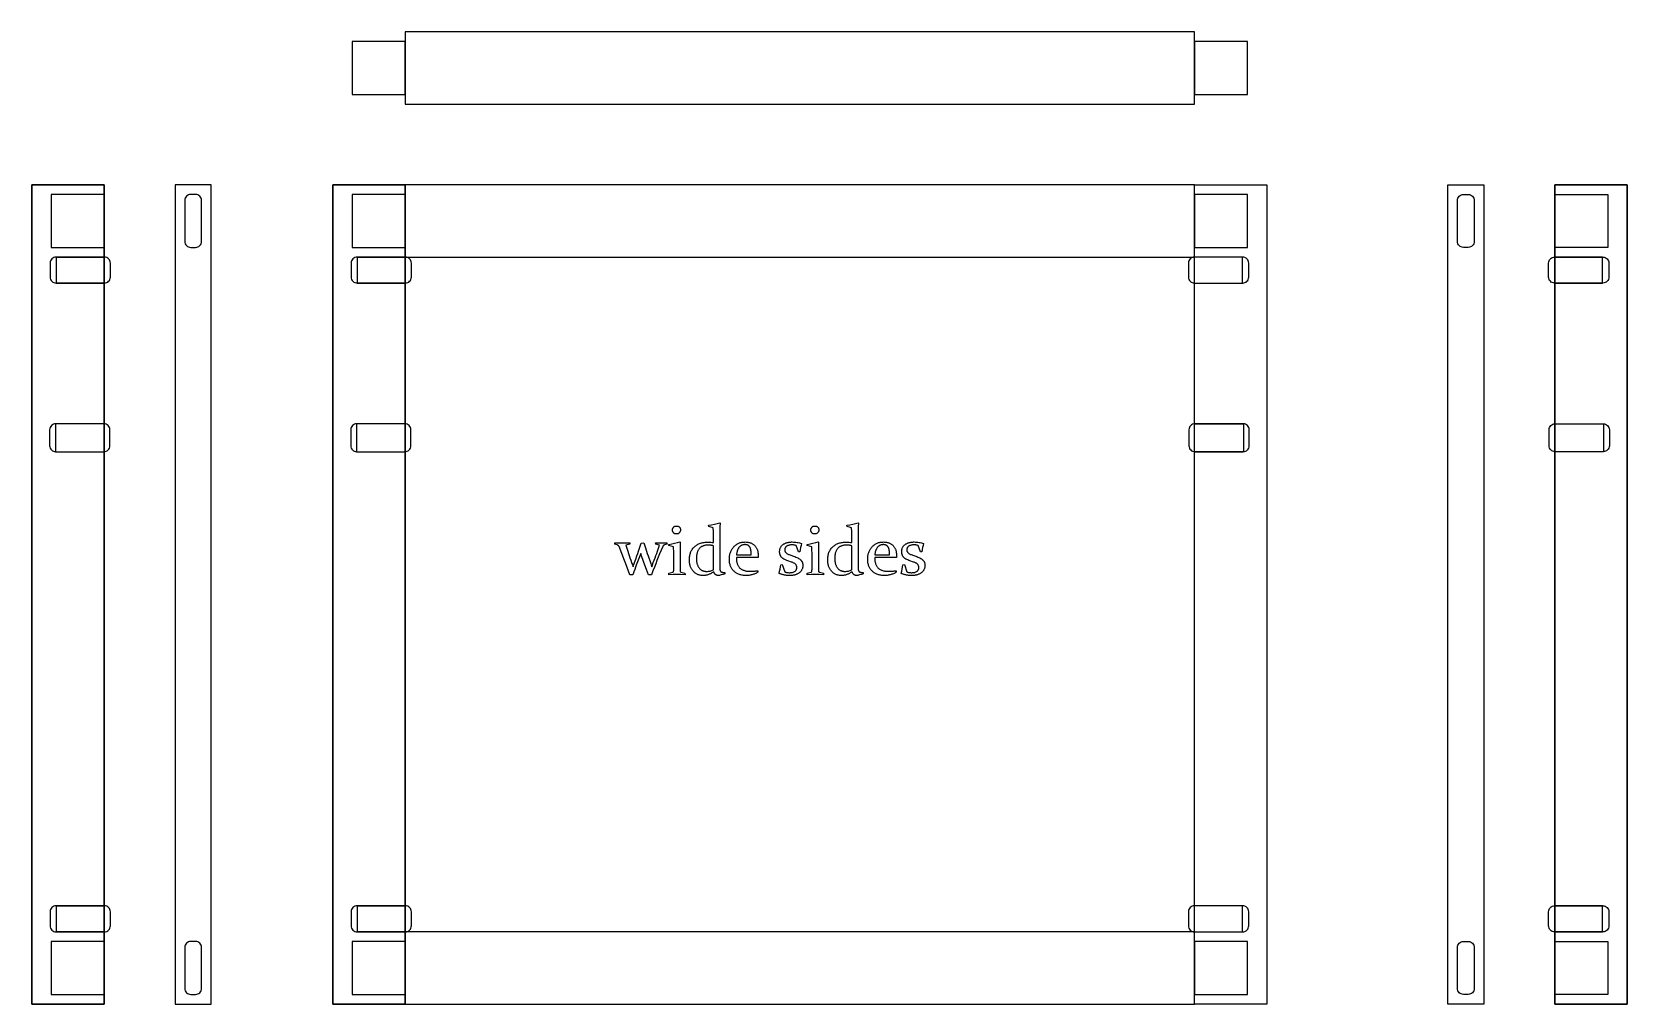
# Model space of a CAD drawing. Extents: x 8.3 to 88.7, y 3 to 45.1.
# Drawn here: x 55.57 to 88.66, y 24.94 to 45.11 of the extents above; entities that cross this region are included whole.
import ezdxf

# ---------------------------------------------------------------- set-up
doc = ezdxf.new("R2010")
doc.units = 0
for name, color, linetype in [('CUTS', 96, 'CONTINUOUS'), ('LAYER_1', 7, 'CONTINUOUS'), ('LAYER_2', 5, 'CONTINUOUS')]:
    doc.layers.add(name, color=color, linetype=linetype)

msp = doc.modelspace()

# ---------------------------------------------------------------- linework, layer by layer
at = {"layer": 'CUTS'}
for points in [[(58.965, 40.639, 0.414214), (59.09, 40.764), (59.09, 41.614, 0.414214), (58.965, 41.739), (58.865, 41.739, 0.414214), (58.74, 41.614), (58.74, 40.764, 0.414214), (58.865, 40.639)], [(85.264, 40.639, -0.414214), (85.139, 40.764), (85.139, 41.614, -0.414214), (85.264, 41.739), (85.364, 41.739, -0.414214), (85.489, 41.614), (85.489, 40.764, -0.414214), (85.364, 40.639)], [(58.965, 25.139, 0.414214), (59.09, 25.264), (59.09, 26.114, 0.414214), (58.965, 26.239), (58.865, 26.239, 0.414214), (58.74, 26.114), (58.74, 25.264, 0.414214), (58.865, 25.139)], [(85.264, 25.139, -0.414214), (85.139, 25.264), (85.139, 26.114, -0.414214), (85.264, 26.239), (85.364, 26.239, -0.414214), (85.489, 26.114), (85.489, 25.264, -0.414214), (85.364, 25.139)]]:
    msp.add_lwpolyline(points, format="xyb", close=True, dxfattribs=at)
for points in [[(69.022, 34.779), (69.022, 34.77), (69.021, 34.761), (69.019, 34.753), (69.016, 34.745), (69.013, 34.737), (69.009, 34.73), (69.004, 34.724), (68.999, 34.717), (68.993, 34.712), (68.986, 34.707), (68.979, 34.703), (68.972, 34.699), (68.964, 34.697), (68.956, 34.695), (68.947, 34.694), (68.938, 34.694), (68.929, 34.694), (68.921, 34.695), (68.913, 34.697), (68.906, 34.699), (68.899, 34.702), (68.892, 34.706), (68.886, 34.71), (68.88, 34.716), (68.875, 34.721), (68.87, 34.728), (68.866, 34.734), (68.863, 34.741), (68.861, 34.749), (68.859, 34.757), (68.858, 34.765), (68.858, 34.774), (68.858, 34.783), (68.859, 34.792), (68.861, 34.801), (68.863, 34.809), (68.867, 34.816), (68.871, 34.823), (68.876, 34.829), (68.881, 34.835), (68.887, 34.84), (68.894, 34.845), (68.901, 34.849), (68.908, 34.852), (68.916, 34.854), (68.925, 34.856), (68.934, 34.857), (68.943, 34.857), (68.952, 34.857), (68.96, 34.856), (68.967, 34.855), (68.975, 34.852), (68.982, 34.85), (68.988, 34.846), (68.994, 34.842), (69, 34.837), (69.005, 34.832), (69.01, 34.826), (69.014, 34.819), (69.017, 34.812), (69.019, 34.805), (69.021, 34.797), (69.022, 34.788)], [(69.605, 34.873), (69.667, 34.885), (69.726, 34.898), (69.783, 34.911), (69.838, 34.924), (69.844, 34.918), (69.842, 34.84), (69.841, 34.76), (69.84, 34.676), (69.84, 34.59), (69.84, 34.202), (69.84, 34.105), (69.84, 34.008), (69.841, 33.991), (69.841, 33.975), (69.842, 33.961), (69.843, 33.949), (69.845, 33.939), (69.846, 33.934), (69.847, 33.93), (69.849, 33.926), (69.851, 33.922), (69.853, 33.919), (69.855, 33.916), (69.858, 33.913), (69.861, 33.91), (69.864, 33.908), (69.868, 33.906), (69.872, 33.904), (69.876, 33.902), (69.88, 33.901), (69.885, 33.9), (69.896, 33.898), (69.909, 33.896), (69.923, 33.895), (69.94, 33.895), (69.944, 33.867), (69.927, 33.861), (69.909, 33.855), (69.89, 33.849), (69.869, 33.842), (69.848, 33.837), (69.832, 33.833), (69.819, 33.831), (69.813, 33.831), (69.809, 33.83), (69.8, 33.831), (69.792, 33.832), (69.784, 33.833), (69.776, 33.835), (69.769, 33.838), (69.762, 33.842), (69.755, 33.846), (69.749, 33.851), (69.743, 33.856), (69.737, 33.862), (69.732, 33.869), (69.727, 33.876), (69.723, 33.884), (69.719, 33.893), (69.715, 33.902), (69.712, 33.912), (69.698, 33.902), (69.684, 33.892), (69.671, 33.884), (69.657, 33.876), (69.643, 33.868), (69.63, 33.862), (69.616, 33.856), (69.603, 33.85), (69.59, 33.845), (69.576, 33.841), (69.563, 33.838), (69.55, 33.835), (69.537, 33.833), (69.523, 33.831), (69.51, 33.83), (69.497, 33.83), (69.481, 33.83), (69.465, 33.831), (69.45, 33.833), (69.435, 33.836), (69.42, 33.839), (69.406, 33.843), (69.392, 33.848), (69.378, 33.853), (69.366, 33.859), (69.353, 33.866), (69.341, 33.874), (69.329, 33.882), (69.318, 33.892), (69.307, 33.901), (69.296, 33.912), (69.286, 33.923), (69.277, 33.935), (69.268, 33.947), (69.26, 33.96), (69.252, 33.973), (69.245, 33.986), (69.238, 34), (69.232, 34.014), (69.227, 34.028), (69.223, 34.042), (69.219, 34.057), (69.215, 34.073), (69.212, 34.088), (69.21, 34.104), (69.209, 34.12), (69.208, 34.137), (69.208, 34.154), (69.208, 34.176), (69.209, 34.197), (69.211, 34.217), (69.214, 34.237), (69.218, 34.257), (69.222, 34.275), (69.228, 34.293), (69.234, 34.311), (69.241, 34.328), (69.248, 34.344), (69.257, 34.359), (69.266, 34.374), (69.277, 34.389), (69.288, 34.402), (69.3, 34.415), (69.312, 34.428), (69.326, 34.439), (69.34, 34.45), (69.355, 34.461), (69.37, 34.47), (69.386, 34.479), (69.403, 34.487), (69.42, 34.494), (69.438, 34.5), (69.457, 34.506), (69.476, 34.511), (69.496, 34.515), (69.516, 34.519), (69.538, 34.521), (69.559, 34.523), (69.582, 34.524), (69.605, 34.525), (69.617, 34.524), (69.629, 34.524), (69.654, 34.522), (69.68, 34.519), (69.707, 34.515), (69.707, 34.593), (69.706, 34.67), (69.706, 34.746), (69.704, 34.821), (69.608, 34.85)], [(71.892, 34.779), (71.891, 34.77), (71.89, 34.761), (71.888, 34.753), (71.886, 34.745), (71.883, 34.737), (71.879, 34.73), (71.874, 34.724), (71.868, 34.717), (71.862, 34.712), (71.856, 34.707), (71.849, 34.703), (71.841, 34.699), (71.834, 34.697), (71.825, 34.695), (71.817, 34.694), (71.808, 34.694), (71.799, 34.694), (71.791, 34.695), (71.783, 34.697), (71.775, 34.699), (71.768, 34.702), (71.762, 34.706), (71.755, 34.71), (71.75, 34.716), (71.744, 34.721), (71.74, 34.728), (71.736, 34.734), (71.733, 34.741), (71.73, 34.749), (71.729, 34.757), (71.727, 34.765), (71.727, 34.774), (71.727, 34.783), (71.729, 34.792), (71.73, 34.801), (71.733, 34.809), (71.736, 34.816), (71.74, 34.823), (71.745, 34.829), (71.751, 34.835), (71.757, 34.84), (71.763, 34.845), (71.77, 34.849), (71.778, 34.852), (71.786, 34.854), (71.794, 34.856), (71.803, 34.857), (71.813, 34.857), (71.821, 34.857), (71.829, 34.856), (71.837, 34.855), (71.844, 34.852), (71.851, 34.85), (71.858, 34.846), (71.864, 34.842), (71.87, 34.837), (71.875, 34.832), (71.879, 34.826), (71.883, 34.819), (71.886, 34.812), (71.889, 34.805), (71.89, 34.797), (71.891, 34.788)], [(72.474, 34.873), (72.536, 34.885), (72.596, 34.898), (72.653, 34.911), (72.707, 34.924), (72.714, 34.918), (72.712, 34.84), (72.71, 34.76), (72.71, 34.676), (72.709, 34.59), (72.709, 34.202), (72.709, 34.105), (72.71, 34.008), (72.71, 33.991), (72.711, 33.975), (72.711, 33.961), (72.712, 33.949), (72.714, 33.939), (72.715, 33.934), (72.717, 33.93), (72.719, 33.926), (72.72, 33.922), (72.723, 33.919), (72.725, 33.916), (72.728, 33.913), (72.731, 33.91), (72.734, 33.908), (72.737, 33.906), (72.741, 33.904), (72.745, 33.902), (72.75, 33.901), (72.755, 33.9), (72.765, 33.898), (72.778, 33.896), (72.793, 33.895), (72.81, 33.895), (72.813, 33.867), (72.797, 33.861), (72.779, 33.855), (72.759, 33.849), (72.738, 33.842), (72.718, 33.837), (72.701, 33.833), (72.688, 33.831), (72.683, 33.831), (72.679, 33.83), (72.67, 33.831), (72.661, 33.832), (72.653, 33.833), (72.646, 33.835), (72.638, 33.838), (72.631, 33.842), (72.625, 33.846), (72.618, 33.851), (72.612, 33.856), (72.607, 33.862), (72.602, 33.869), (72.597, 33.876), (72.593, 33.884), (72.589, 33.893), (72.585, 33.902), (72.582, 33.912), (72.568, 33.902), (72.554, 33.892), (72.54, 33.884), (72.527, 33.876), (72.513, 33.868), (72.5, 33.862), (72.486, 33.856), (72.473, 33.85), (72.459, 33.845), (72.446, 33.841), (72.433, 33.838), (72.419, 33.835), (72.406, 33.833), (72.393, 33.831), (72.38, 33.83), (72.367, 33.83), (72.35, 33.83), (72.335, 33.831), (72.319, 33.833), (72.304, 33.836), (72.289, 33.839), (72.275, 33.843), (72.261, 33.848), (72.248, 33.853), (72.235, 33.859), (72.223, 33.866), (72.21, 33.874), (72.199, 33.882), (72.187, 33.892), (72.176, 33.901), (72.166, 33.912), (72.156, 33.923), (72.146, 33.935), (72.137, 33.947), (72.129, 33.96), (72.121, 33.973), (72.114, 33.986), (72.108, 34), (72.102, 34.014), (72.097, 34.028), (72.092, 34.042), (72.088, 34.057), (72.085, 34.073), (72.082, 34.088), (72.08, 34.104), (72.078, 34.12), (72.077, 34.137), (72.077, 34.154), (72.077, 34.176), (72.079, 34.197), (72.081, 34.217), (72.084, 34.237), (72.087, 34.257), (72.092, 34.275), (72.097, 34.293), (72.103, 34.311), (72.11, 34.328), (72.118, 34.344), (72.127, 34.359), (72.136, 34.374), (72.146, 34.389), (72.157, 34.402), (72.169, 34.415), (72.182, 34.428), (72.195, 34.439), (72.209, 34.45), (72.224, 34.461), (72.239, 34.47), (72.255, 34.479), (72.272, 34.487), (72.289, 34.494), (72.307, 34.5), (72.326, 34.506), (72.345, 34.511), (72.365, 34.515), (72.386, 34.519), (72.407, 34.521), (72.429, 34.523), (72.452, 34.524), (72.475, 34.525), (72.486, 34.524), (72.498, 34.524), (72.523, 34.522), (72.549, 34.519), (72.577, 34.515), (72.577, 34.593), (72.576, 34.67), (72.575, 34.746), (72.574, 34.821), (72.478, 34.85)], [(67.659, 34.51), (67.748, 34.509), (67.81, 34.508), (67.886, 34.509), (67.97, 34.51), (67.973, 34.481), (67.889, 34.458), (67.901, 34.418), (67.914, 34.376), (67.928, 34.333), (67.943, 34.289), (67.958, 34.244), (67.975, 34.197), (67.992, 34.15), (68.009, 34.101), (68.017, 34.079), (68.025, 34.058), (68.032, 34.036), (68.039, 34.014), (68.045, 34.036), (68.053, 34.057), (68.06, 34.079), (68.068, 34.1), (68.095, 34.172), (68.118, 34.236), (68.138, 34.291), (68.154, 34.338), (68.183, 34.422), (68.21, 34.505), (68.262, 34.511), (68.29, 34.425), (68.318, 34.339), (68.334, 34.291), (68.353, 34.236), (68.4, 34.101), (68.408, 34.078), (68.416, 34.056), (68.422, 34.035), (68.428, 34.014), (68.435, 34.035), (68.443, 34.056), (68.459, 34.1), (68.478, 34.149), (68.497, 34.197), (68.515, 34.244), (68.531, 34.29), (68.547, 34.334), (68.563, 34.377), (68.577, 34.419), (68.59, 34.459), (68.51, 34.482), (68.507, 34.511), (68.566, 34.509), (68.628, 34.509), (68.689, 34.509), (68.717, 34.51), (68.743, 34.511), (68.747, 34.482), (68.69, 34.466), (68.684, 34.464), (68.679, 34.461), (68.674, 34.458), (68.669, 34.454), (68.665, 34.449), (68.661, 34.444), (68.657, 34.438), (68.654, 34.432), (68.591, 34.278), (68.535, 34.14), (68.509, 34.073), (68.481, 34.002), (68.453, 33.927), (68.423, 33.848), (68.359, 33.842), (68.319, 33.956), (68.286, 34.046), (68.224, 34.217), (68.217, 34.236), (68.211, 34.254), (68.205, 34.272), (68.2, 34.29), (68.188, 34.255), (68.174, 34.22), (68.107, 34.045), (68.091, 34.003), (68.073, 33.956), (68.054, 33.904), (68.034, 33.848), (67.972, 33.842), (67.942, 33.923), (67.914, 34), (67.887, 34.072), (67.861, 34.14), (67.748, 34.433), (67.746, 34.439), (67.742, 34.445), (67.739, 34.45), (67.734, 34.454), (67.73, 34.458), (67.724, 34.461), (67.718, 34.464), (67.712, 34.466), (67.661, 34.481)], [(68.781, 34.477), (68.843, 34.489), (68.902, 34.501), (68.958, 34.514), (69.013, 34.527), (69.019, 34.522), (69.017, 34.474), (69.016, 34.424), (69.015, 34.372), (69.015, 34.318), (69.015, 34.044), (69.015, 33.972), (69.016, 33.946), (69.016, 33.926), (69.017, 33.921), (69.018, 33.917), (69.02, 33.913), (69.022, 33.91), (69.024, 33.907), (69.027, 33.905), (69.03, 33.903), (69.034, 33.901), (69.117, 33.877), (69.118, 33.847), (69.027, 33.849), (68.95, 33.85), (68.873, 33.849), (68.783, 33.847), (68.781, 33.877), (68.863, 33.901), (68.867, 33.903), (68.871, 33.904), (68.873, 33.907), (68.876, 33.909), (68.878, 33.912), (68.879, 33.915), (68.88, 33.919), (68.881, 33.923), (68.882, 33.939), (68.882, 33.96), (68.882, 34.016), (68.882, 34.254), (68.882, 34.3), (68.882, 34.344), (68.881, 34.386), (68.88, 34.427), (68.785, 34.453)], [(69.707, 34.448), (69.695, 34.452), (69.683, 34.455), (69.67, 34.457), (69.657, 34.46), (69.644, 34.461), (69.63, 34.462), (69.616, 34.463), (69.602, 34.463), (69.587, 34.463), (69.572, 34.462), (69.558, 34.461), (69.545, 34.459), (69.531, 34.457), (69.519, 34.454), (69.507, 34.45), (69.495, 34.446), (69.484, 34.441), (69.473, 34.436), (69.462, 34.43), (69.452, 34.424), (69.443, 34.417), (69.434, 34.41), (69.425, 34.402), (69.417, 34.394), (69.409, 34.385), (69.402, 34.375), (69.395, 34.365), (69.389, 34.355), (69.384, 34.343), (69.378, 34.332), (69.374, 34.319), (69.369, 34.306), (69.366, 34.293), (69.363, 34.279), (69.36, 34.264), (69.358, 34.249), (69.356, 34.234), (69.355, 34.217), (69.354, 34.201), (69.354, 34.183), (69.354, 34.168), (69.355, 34.153), (69.356, 34.139), (69.357, 34.125), (69.359, 34.112), (69.362, 34.099), (69.364, 34.086), (69.368, 34.074), (69.371, 34.062), (69.376, 34.05), (69.38, 34.039), (69.385, 34.028), (69.391, 34.017), (69.397, 34.007), (69.403, 33.998), (69.41, 33.988), (69.417, 33.979), (69.425, 33.971), (69.433, 33.963), (69.441, 33.956), (69.45, 33.95), (69.459, 33.944), (69.468, 33.938), (69.478, 33.933), (69.488, 33.929), (69.499, 33.925), (69.509, 33.922), (69.521, 33.92), (69.532, 33.918), (69.544, 33.916), (69.556, 33.915), (69.569, 33.915), (69.586, 33.916), (69.603, 33.918), (69.62, 33.92), (69.637, 33.924), (69.654, 33.93), (69.672, 33.936), (69.689, 33.944), (69.707, 33.952)], [(70.631, 33.9), (70.616, 33.891), (70.6, 33.883), (70.585, 33.875), (70.569, 33.868), (70.554, 33.861), (70.538, 33.856), (70.522, 33.85), (70.506, 33.846), (70.49, 33.842), (70.475, 33.839), (70.459, 33.836), (70.444, 33.834), (70.43, 33.832), (70.415, 33.831), (70.401, 33.83), (70.387, 33.83), (70.368, 33.83), (70.349, 33.831), (70.33, 33.833), (70.312, 33.835), (70.295, 33.838), (70.278, 33.842), (70.261, 33.847), (70.245, 33.852), (70.23, 33.858), (70.215, 33.865), (70.2, 33.872), (70.186, 33.88), (70.172, 33.889), (70.159, 33.898), (70.146, 33.908), (70.134, 33.919), (70.122, 33.931), (70.111, 33.943), (70.101, 33.955), (70.091, 33.968), (70.083, 33.982), (70.075, 33.996), (70.068, 34.011), (70.061, 34.026), (70.056, 34.042), (70.051, 34.058), (70.047, 34.075), (70.043, 34.092), (70.041, 34.11), (70.039, 34.129), (70.038, 34.148), (70.037, 34.168), (70.038, 34.187), (70.039, 34.206), (70.04, 34.225), (70.043, 34.243), (70.046, 34.261), (70.05, 34.278), (70.054, 34.295), (70.06, 34.311), (70.066, 34.327), (70.072, 34.343), (70.08, 34.358), (70.088, 34.372), (70.097, 34.387), (70.106, 34.4), (70.116, 34.413), (70.127, 34.426), (70.139, 34.438), (70.151, 34.45), (70.163, 34.46), (70.176, 34.47), (70.189, 34.479), (70.203, 34.487), (70.218, 34.495), (70.233, 34.502), (70.248, 34.507), (70.264, 34.513), (70.28, 34.517), (70.297, 34.52), (70.314, 34.523), (70.331, 34.525), (70.35, 34.526), (70.368, 34.527), (70.384, 34.526), (70.399, 34.526), (70.414, 34.524), (70.428, 34.522), (70.442, 34.519), (70.455, 34.516), (70.468, 34.512), (70.48, 34.508), (70.493, 34.503), (70.504, 34.497), (70.515, 34.491), (70.526, 34.484), (70.536, 34.477), (70.546, 34.469), (70.556, 34.461), (70.565, 34.452), (70.573, 34.442), (70.581, 34.432), (70.589, 34.421), (70.596, 34.41), (70.602, 34.399), (70.608, 34.387), (70.613, 34.375), (70.618, 34.362), (70.622, 34.349), (70.625, 34.335), (70.628, 34.321), (70.631, 34.306), (70.633, 34.291), (70.634, 34.276), (70.635, 34.26), (70.635, 34.244), (70.635, 34.224), (70.633, 34.203), (70.183, 34.203), (70.184, 34.184), (70.184, 34.166), (70.186, 34.149), (70.188, 34.132), (70.19, 34.116), (70.193, 34.1), (70.197, 34.086), (70.201, 34.072), (70.206, 34.058), (70.211, 34.046), (70.217, 34.034), (70.224, 34.022), (70.231, 34.012), (70.238, 34.002), (70.247, 33.993), (70.255, 33.984), (70.265, 33.976), (70.275, 33.969), (70.285, 33.962), (70.296, 33.955), (70.308, 33.949), (70.321, 33.944), (70.334, 33.939), (70.348, 33.935), (70.362, 33.931), (70.377, 33.927), (70.393, 33.924), (70.409, 33.922), (70.426, 33.92), (70.443, 33.919), (70.462, 33.918), (70.48, 33.918), (70.498, 33.918), (70.515, 33.919), (70.533, 33.92), (70.551, 33.921), (70.57, 33.923), (70.588, 33.925), (70.607, 33.928), (70.627, 33.931)], [(70.489, 34.262), (70.489, 34.284), (70.489, 34.308), (70.487, 34.331), (70.485, 34.351), (70.483, 34.361), (70.481, 34.37), (70.479, 34.379), (70.477, 34.388), (70.474, 34.396), (70.471, 34.403), (70.468, 34.41), (70.465, 34.417), (70.461, 34.423), (70.457, 34.428), (70.453, 34.434), (70.449, 34.439), (70.444, 34.443), (70.439, 34.447), (70.434, 34.451), (70.429, 34.455), (70.424, 34.458), (70.418, 34.461), (70.412, 34.464), (70.405, 34.466), (70.399, 34.468), (70.392, 34.469), (70.385, 34.47), (70.378, 34.471), (70.37, 34.472), (70.363, 34.472), (70.352, 34.472), (70.343, 34.471), (70.333, 34.47), (70.324, 34.468), (70.315, 34.466), (70.306, 34.463), (70.298, 34.46), (70.289, 34.457), (70.282, 34.452), (70.274, 34.448), (70.267, 34.443), (70.26, 34.437), (70.254, 34.431), (70.247, 34.425), (70.241, 34.418), (70.236, 34.411), (70.23, 34.403), (70.225, 34.395), (70.221, 34.387), (70.216, 34.378), (70.212, 34.37), (70.208, 34.361), (70.205, 34.352), (70.201, 34.343), (70.198, 34.333), (70.196, 34.324), (70.193, 34.314), (70.191, 34.304), (70.19, 34.294), (70.188, 34.284), (70.187, 34.273), (70.186, 34.262)], [(71.426, 34.455), (71.415, 34.457), (71.404, 34.46), (71.394, 34.462), (71.382, 34.463), (71.371, 34.465), (71.36, 34.465), (71.348, 34.466), (71.336, 34.466), (71.319, 34.466), (71.304, 34.465), (71.289, 34.462), (71.275, 34.46), (71.262, 34.456), (71.25, 34.452), (71.238, 34.446), (71.228, 34.44), (71.223, 34.437), (71.218, 34.433), (71.214, 34.43), (71.21, 34.426), (71.206, 34.422), (71.203, 34.418), (71.2, 34.414), (71.197, 34.409), (71.195, 34.405), (71.193, 34.4), (71.191, 34.395), (71.189, 34.39), (71.188, 34.385), (71.187, 34.38), (71.187, 34.375), (71.187, 34.369), (71.187, 34.359), (71.189, 34.349), (71.191, 34.339), (71.194, 34.33), (71.197, 34.322), (71.202, 34.314), (71.207, 34.307), (71.214, 34.301), (71.221, 34.295), (71.23, 34.288), (71.24, 34.282), (71.252, 34.276), (71.265, 34.27), (71.28, 34.264), (71.296, 34.258), (71.313, 34.252), (71.371, 34.232), (71.395, 34.223), (71.417, 34.214), (71.438, 34.205), (71.457, 34.196), (71.474, 34.186), (71.49, 34.176), (71.497, 34.171), (71.503, 34.166), (71.51, 34.16), (71.516, 34.155), (71.521, 34.15), (71.527, 34.144), (71.531, 34.138), (71.536, 34.132), (71.54, 34.125), (71.544, 34.119), (71.547, 34.112), (71.55, 34.105), (71.553, 34.098), (71.555, 34.091), (71.557, 34.083), (71.559, 34.075), (71.56, 34.067), (71.561, 34.059), (71.562, 34.051), (71.562, 34.042), (71.561, 34.03), (71.561, 34.018), (71.559, 34.006), (71.557, 33.995), (71.554, 33.984), (71.551, 33.974), (71.547, 33.963), (71.543, 33.954), (71.537, 33.944), (71.532, 33.935), (71.525, 33.926), (71.518, 33.917), (71.511, 33.909), (71.503, 33.901), (71.494, 33.894), (71.485, 33.886), (71.475, 33.879), (71.465, 33.873), (71.454, 33.867), (71.444, 33.862), (71.433, 33.856), (71.421, 33.852), (71.41, 33.848), (71.398, 33.844), (71.385, 33.841), (71.373, 33.838), (71.36, 33.835), (71.346, 33.833), (71.333, 33.832), (71.319, 33.831), (71.305, 33.83), (71.29, 33.83), (71.277, 33.83), (71.263, 33.83), (71.249, 33.831), (71.236, 33.832), (71.222, 33.834), (71.208, 33.836), (71.194, 33.838), (71.181, 33.841), (71.167, 33.844), (71.153, 33.847), (71.139, 33.851), (71.125, 33.855), (71.111, 33.859), (71.097, 33.863), (71.083, 33.868), (71.069, 33.874), (71.08, 33.92), (71.09, 33.965), (71.1, 34.01), (71.108, 34.055), (71.136, 34.059), (71.187, 33.906), (71.197, 33.902), (71.209, 33.899), (71.22, 33.896), (71.233, 33.894), (71.246, 33.892), (71.26, 33.891), (71.275, 33.89), (71.29, 33.89), (71.306, 33.891), (71.322, 33.892), (71.336, 33.894), (71.35, 33.897), (71.363, 33.901), (71.375, 33.905), (71.386, 33.911), (71.396, 33.917), (71.401, 33.921), (71.405, 33.924), (71.409, 33.928), (71.413, 33.932), (71.417, 33.936), (71.42, 33.941), (71.423, 33.945), (71.426, 33.95), (71.428, 33.955), (71.43, 33.96), (71.432, 33.965), (71.433, 33.97), (71.434, 33.976), (71.435, 33.982), (71.435, 33.988), (71.436, 33.994), (71.435, 34.005), (71.434, 34.015), (71.432, 34.025), (71.429, 34.034), (71.425, 34.043), (71.421, 34.051), (71.415, 34.059), (71.409, 34.066), (71.402, 34.072), (71.394, 34.078), (71.384, 34.084), (71.374, 34.09), (71.363, 34.096), (71.351, 34.101), (71.338, 34.106), (71.324, 34.111), (71.25, 34.136), (71.226, 34.144), (71.205, 34.153), (71.186, 34.162), (71.177, 34.167), (71.168, 34.172), (71.16, 34.176), (71.153, 34.181), (71.145, 34.186), (71.139, 34.192), (71.132, 34.197), (71.127, 34.202), (71.121, 34.208), (71.117, 34.213), (71.112, 34.219), (71.108, 34.225), (71.104, 34.231), (71.101, 34.237), (71.097, 34.244), (71.094, 34.25), (71.092, 34.257), (71.089, 34.264), (71.087, 34.271), (71.085, 34.279), (71.084, 34.286), (71.082, 34.294), (71.081, 34.301), (71.08, 34.309), (71.08, 34.326), (71.08, 34.337), (71.081, 34.348), (71.082, 34.359), (71.084, 34.37), (71.087, 34.38), (71.09, 34.39), (71.093, 34.4), (71.098, 34.409), (71.102, 34.418), (71.108, 34.427), (71.113, 34.435), (71.12, 34.444), (71.127, 34.451), (71.134, 34.459), (71.142, 34.466), (71.151, 34.473), (71.16, 34.479), (71.169, 34.486), (71.179, 34.491), (71.189, 34.496), (71.2, 34.501), (71.21, 34.506), (71.222, 34.51), (71.233, 34.513), (71.245, 34.516), (71.257, 34.519), (71.27, 34.521), (71.283, 34.523), (71.296, 34.525), (71.31, 34.526), (71.324, 34.527), (71.338, 34.527), (71.365, 34.526), (71.391, 34.525), (71.416, 34.522), (71.441, 34.519), (71.466, 34.514), (71.489, 34.509), (71.512, 34.503), (71.535, 34.495), (71.525, 34.454), (71.516, 34.412), (71.507, 34.368), (71.498, 34.324), (71.471, 34.319)], [(71.651, 34.477), (71.712, 34.489), (71.771, 34.501), (71.828, 34.514), (71.882, 34.527), (71.889, 34.522), (71.887, 34.474), (71.886, 34.424), (71.885, 34.372), (71.885, 34.318), (71.885, 34.044), (71.885, 33.972), (71.885, 33.946), (71.886, 33.926), (71.887, 33.921), (71.888, 33.917), (71.889, 33.913), (71.891, 33.91), (71.894, 33.907), (71.897, 33.905), (71.9, 33.903), (71.904, 33.901), (71.987, 33.877), (71.988, 33.847), (71.897, 33.849), (71.819, 33.85), (71.743, 33.849), (71.653, 33.847), (71.65, 33.877), (71.733, 33.901), (71.737, 33.903), (71.74, 33.904), (71.743, 33.907), (71.745, 33.909), (71.747, 33.912), (71.749, 33.915), (71.75, 33.919), (71.751, 33.923), (71.751, 33.939), (71.752, 33.96), (71.752, 34.016), (71.752, 34.254), (71.752, 34.3), (71.751, 34.344), (71.75, 34.386), (71.749, 34.427), (71.654, 34.453)], [(72.577, 34.448), (72.565, 34.452), (72.552, 34.455), (72.54, 34.457), (72.527, 34.46), (72.513, 34.461), (72.5, 34.462), (72.486, 34.463), (72.471, 34.463), (72.456, 34.463), (72.442, 34.462), (72.428, 34.461), (72.414, 34.459), (72.401, 34.457), (72.388, 34.454), (72.376, 34.45), (72.364, 34.446), (72.353, 34.441), (72.342, 34.436), (72.332, 34.43), (72.322, 34.424), (72.312, 34.417), (72.303, 34.41), (72.295, 34.402), (72.287, 34.394), (72.279, 34.385), (72.272, 34.375), (72.265, 34.365), (72.259, 34.355), (72.253, 34.343), (72.248, 34.332), (72.243, 34.319), (72.239, 34.306), (72.235, 34.293), (72.232, 34.279), (72.229, 34.264), (72.227, 34.249), (72.225, 34.234), (72.224, 34.217), (72.223, 34.201), (72.223, 34.183), (72.223, 34.168), (72.224, 34.153), (72.225, 34.139), (72.227, 34.125), (72.229, 34.112), (72.231, 34.099), (72.234, 34.086), (72.237, 34.074), (72.241, 34.062), (72.245, 34.05), (72.25, 34.039), (72.255, 34.028), (72.26, 34.017), (72.266, 34.007), (72.273, 33.998), (72.28, 33.988), (72.287, 33.979), (72.294, 33.971), (72.302, 33.963), (72.311, 33.956), (72.319, 33.95), (72.328, 33.944), (72.338, 33.938), (72.347, 33.933), (72.358, 33.929), (72.368, 33.925), (72.379, 33.922), (72.39, 33.92), (72.402, 33.918), (72.414, 33.916), (72.426, 33.915), (72.439, 33.915), (72.455, 33.916), (72.472, 33.918), (72.489, 33.92), (72.506, 33.924), (72.524, 33.93), (72.541, 33.936), (72.559, 33.944), (72.577, 33.952)], [(73.5, 33.9), (73.485, 33.891), (73.47, 33.883), (73.455, 33.875), (73.439, 33.868), (73.423, 33.861), (73.408, 33.856), (73.392, 33.85), (73.376, 33.846), (73.36, 33.842), (73.344, 33.839), (73.329, 33.836), (73.314, 33.834), (73.299, 33.832), (73.285, 33.831), (73.271, 33.83), (73.257, 33.83), (73.237, 33.83), (73.218, 33.831), (73.2, 33.833), (73.182, 33.835), (73.165, 33.838), (73.148, 33.842), (73.131, 33.847), (73.115, 33.852), (73.099, 33.858), (73.084, 33.865), (73.07, 33.872), (73.055, 33.88), (73.042, 33.889), (73.028, 33.898), (73.016, 33.908), (73.003, 33.919), (72.992, 33.931), (72.981, 33.943), (72.97, 33.955), (72.961, 33.968), (72.952, 33.982), (72.944, 33.996), (72.937, 34.011), (72.931, 34.026), (72.925, 34.042), (72.92, 34.058), (72.916, 34.075), (72.913, 34.092), (72.91, 34.11), (72.908, 34.129), (72.907, 34.148), (72.907, 34.168), (72.907, 34.187), (72.908, 34.206), (72.91, 34.225), (72.912, 34.243), (72.916, 34.261), (72.919, 34.278), (72.924, 34.295), (72.929, 34.311), (72.935, 34.327), (72.942, 34.343), (72.949, 34.358), (72.957, 34.372), (72.966, 34.387), (72.976, 34.4), (72.986, 34.413), (72.997, 34.426), (73.008, 34.438), (73.02, 34.45), (73.033, 34.46), (73.046, 34.47), (73.059, 34.479), (73.073, 34.487), (73.087, 34.495), (73.102, 34.502), (73.117, 34.507), (73.133, 34.513), (73.149, 34.517), (73.166, 34.52), (73.183, 34.523), (73.201, 34.525), (73.219, 34.526), (73.238, 34.527), (73.253, 34.526), (73.268, 34.526), (73.283, 34.524), (73.297, 34.522), (73.311, 34.519), (73.325, 34.516), (73.338, 34.512), (73.35, 34.508), (73.362, 34.503), (73.374, 34.497), (73.385, 34.491), (73.396, 34.484), (73.406, 34.477), (73.416, 34.469), (73.425, 34.461), (73.434, 34.452), (73.443, 34.442), (73.451, 34.432), (73.458, 34.421), (73.465, 34.41), (73.471, 34.399), (73.477, 34.387), (73.482, 34.375), (73.487, 34.362), (73.491, 34.349), (73.495, 34.335), (73.498, 34.321), (73.5, 34.306), (73.502, 34.291), (73.504, 34.276), (73.504, 34.26), (73.505, 34.244), (73.504, 34.224), (73.503, 34.203), (73.053, 34.203), (73.053, 34.184), (73.054, 34.166), (73.055, 34.149), (73.057, 34.132), (73.06, 34.116), (73.063, 34.1), (73.067, 34.086), (73.071, 34.072), (73.076, 34.058), (73.081, 34.046), (73.087, 34.034), (73.093, 34.022), (73.1, 34.012), (73.108, 34.002), (73.116, 33.993), (73.125, 33.984), (73.134, 33.976), (73.144, 33.969), (73.155, 33.962), (73.166, 33.955), (73.178, 33.949), (73.19, 33.944), (73.203, 33.939), (73.217, 33.935), (73.232, 33.931), (73.247, 33.927), (73.262, 33.924), (73.279, 33.922), (73.295, 33.92), (73.313, 33.919), (73.331, 33.918), (73.35, 33.918), (73.367, 33.918), (73.385, 33.919), (73.403, 33.92), (73.421, 33.921), (73.439, 33.923), (73.458, 33.925), (73.477, 33.928), (73.496, 33.931)], [(73.359, 34.262), (73.359, 34.284), (73.358, 34.308), (73.357, 34.331), (73.354, 34.351), (73.353, 34.361), (73.351, 34.37), (73.349, 34.379), (73.346, 34.388), (73.344, 34.396), (73.341, 34.403), (73.338, 34.41), (73.334, 34.417), (73.331, 34.423), (73.327, 34.428), (73.323, 34.434), (73.318, 34.439), (73.314, 34.443), (73.309, 34.447), (73.304, 34.451), (73.299, 34.455), (73.293, 34.458), (73.287, 34.461), (73.281, 34.464), (73.275, 34.466), (73.269, 34.468), (73.262, 34.469), (73.255, 34.47), (73.247, 34.471), (73.24, 34.472), (73.232, 34.472), (73.222, 34.472), (73.212, 34.471), (73.202, 34.47), (73.193, 34.468), (73.184, 34.466), (73.175, 34.463), (73.167, 34.46), (73.159, 34.457), (73.151, 34.452), (73.144, 34.448), (73.137, 34.443), (73.13, 34.437), (73.123, 34.431), (73.117, 34.425), (73.111, 34.418), (73.105, 34.411), (73.1, 34.403), (73.095, 34.395), (73.09, 34.387), (73.086, 34.378), (73.082, 34.37), (73.078, 34.361), (73.074, 34.352), (73.071, 34.343), (73.068, 34.333), (73.065, 34.324), (73.063, 34.314), (73.061, 34.304), (73.059, 34.294), (73.058, 34.284), (73.057, 34.273), (73.056, 34.262)], [(73.957, 34.455), (73.947, 34.457), (73.936, 34.46), (73.925, 34.462), (73.914, 34.463), (73.903, 34.465), (73.891, 34.465), (73.88, 34.466), (73.868, 34.466), (73.851, 34.466), (73.836, 34.465), (73.821, 34.462), (73.807, 34.46), (73.794, 34.456), (73.782, 34.452), (73.77, 34.446), (73.76, 34.44), (73.755, 34.437), (73.75, 34.433), (73.746, 34.43), (73.742, 34.426), (73.738, 34.422), (73.735, 34.418), (73.732, 34.414), (73.729, 34.409), (73.726, 34.405), (73.724, 34.4), (73.723, 34.395), (73.721, 34.39), (73.72, 34.385), (73.719, 34.38), (73.719, 34.375), (73.719, 34.369), (73.719, 34.359), (73.72, 34.349), (73.722, 34.339), (73.725, 34.33), (73.729, 34.322), (73.734, 34.314), (73.739, 34.307), (73.745, 34.301), (73.753, 34.295), (73.762, 34.288), (73.772, 34.282), (73.784, 34.276), (73.797, 34.27), (73.811, 34.264), (73.827, 34.258), (73.845, 34.252), (73.903, 34.232), (73.927, 34.223), (73.949, 34.214), (73.97, 34.205), (73.988, 34.196), (74.006, 34.186), (74.021, 34.176), (74.028, 34.171), (74.035, 34.166), (74.042, 34.16), (74.047, 34.155), (74.053, 34.15), (74.058, 34.144), (74.063, 34.138), (74.068, 34.132), (74.072, 34.125), (74.076, 34.119), (74.079, 34.112), (74.082, 34.105), (74.085, 34.098), (74.087, 34.091), (74.089, 34.083), (74.091, 34.075), (74.092, 34.067), (74.093, 34.059), (74.093, 34.051), (74.093, 34.042), (74.093, 34.03), (74.092, 34.018), (74.091, 34.006), (74.089, 33.995), (74.086, 33.984), (74.083, 33.974), (74.079, 33.963), (74.074, 33.954), (74.069, 33.944), (74.063, 33.935), (74.057, 33.926), (74.05, 33.917), (74.043, 33.909), (74.035, 33.901), (74.026, 33.894), (74.016, 33.886), (74.007, 33.879), (73.997, 33.873), (73.986, 33.867), (73.975, 33.862), (73.964, 33.856), (73.953, 33.852), (73.941, 33.848), (73.929, 33.844), (73.917, 33.841), (73.904, 33.838), (73.891, 33.835), (73.878, 33.833), (73.865, 33.832), (73.851, 33.831), (73.836, 33.83), (73.822, 33.83), (73.808, 33.83), (73.795, 33.83), (73.781, 33.831), (73.767, 33.832), (73.754, 33.834), (73.74, 33.836), (73.726, 33.838), (73.712, 33.841), (73.698, 33.844), (73.685, 33.847), (73.671, 33.851), (73.657, 33.855), (73.643, 33.859), (73.628, 33.863), (73.614, 33.868), (73.6, 33.874), (73.612, 33.92), (73.622, 33.965), (73.631, 34.01), (73.639, 34.055), (73.667, 34.059), (73.719, 33.906), (73.729, 33.902), (73.74, 33.899), (73.752, 33.896), (73.765, 33.894), (73.778, 33.892), (73.792, 33.891), (73.807, 33.89), (73.822, 33.89), (73.838, 33.891), (73.853, 33.892), (73.868, 33.894), (73.882, 33.897), (73.894, 33.901), (73.906, 33.905), (73.917, 33.911), (73.928, 33.917), (73.933, 33.921), (73.937, 33.924), (73.941, 33.928), (73.945, 33.932), (73.949, 33.936), (73.952, 33.941), (73.955, 33.945), (73.957, 33.95), (73.96, 33.955), (73.962, 33.96), (73.963, 33.965), (73.965, 33.97), (73.966, 33.976), (73.967, 33.982), (73.967, 33.988), (73.967, 33.994), (73.967, 34.005), (73.966, 34.015), (73.964, 34.025), (73.961, 34.034), (73.957, 34.043), (73.952, 34.051), (73.947, 34.059), (73.941, 34.066), (73.933, 34.072), (73.925, 34.078), (73.916, 34.084), (73.906, 34.09), (73.895, 34.096), (73.883, 34.101), (73.87, 34.106), (73.855, 34.111), (73.781, 34.136), (73.758, 34.144), (73.737, 34.153), (73.717, 34.162), (73.708, 34.167), (73.7, 34.172), (73.692, 34.176), (73.684, 34.181), (73.677, 34.186), (73.67, 34.192), (73.664, 34.197), (73.658, 34.202), (73.653, 34.208), (73.648, 34.213), (73.644, 34.219), (73.64, 34.225), (73.636, 34.231), (73.632, 34.237), (73.629, 34.244), (73.626, 34.25), (73.623, 34.257), (73.621, 34.264), (73.619, 34.271), (73.617, 34.279), (73.615, 34.286), (73.614, 34.294), (73.613, 34.301), (73.612, 34.309), (73.612, 34.326), (73.612, 34.337), (73.613, 34.348), (73.614, 34.359), (73.616, 34.37), (73.619, 34.38), (73.622, 34.39), (73.625, 34.4), (73.629, 34.409), (73.634, 34.418), (73.639, 34.427), (73.645, 34.435), (73.652, 34.444), (73.658, 34.451), (73.666, 34.459), (73.674, 34.466), (73.683, 34.473), (73.692, 34.479), (73.701, 34.486), (73.711, 34.491), (73.721, 34.496), (73.731, 34.501), (73.742, 34.506), (73.753, 34.51), (73.765, 34.513), (73.777, 34.516), (73.789, 34.519), (73.801, 34.521), (73.814, 34.523), (73.828, 34.525), (73.841, 34.526), (73.855, 34.527), (73.87, 34.527), (73.896, 34.526), (73.923, 34.525), (73.948, 34.522), (73.973, 34.519), (73.997, 34.514), (74.021, 34.509), (74.044, 34.503), (74.066, 34.495), (74.057, 34.454), (74.047, 34.412), (74.038, 34.368), (74.03, 34.324), (74.003, 34.319)]]:
    msp.add_lwpolyline(points, close=True, dxfattribs=at)
at = {"layer": 'LAYER_1'}
for points in [[(55.948, 40.024, 0.414214), (56.073, 39.899), (57.073, 39.899, 0.414214), (57.198, 40.024), (57.198, 40.314, 0.414214), (57.073, 40.439), (56.073, 40.439, 0.414214), (55.948, 40.314)], [(62.192, 40.024, 0.414214), (62.317, 39.899), (63.317, 39.899, 0.414214), (63.442, 40.024), (63.442, 40.314, 0.414214), (63.317, 40.439), (62.317, 40.439, 0.414214), (62.192, 40.314)], [(79.56, 40.024, 0.414214), (79.685, 39.899), (80.685, 39.899, 0.414214), (80.81, 40.024), (80.81, 40.314, 0.414214), (80.685, 40.439), (79.685, 40.439, 0.414214), (79.56, 40.314)], [(88.281, 40.024, -0.414214), (88.156, 39.899), (87.156, 39.899, -0.414214), (87.031, 40.024), (87.031, 40.314, -0.414214), (87.156, 40.439), (88.156, 40.439, -0.414214), (88.281, 40.314)], [(55.938, 36.524, 0.414214), (56.063, 36.399), (57.063, 36.399, 0.414214), (57.188, 36.524), (57.188, 36.854, 0.414214), (57.063, 36.979), (56.063, 36.979, 0.414214), (55.938, 36.854)], [(62.182, 36.524, 0.414214), (62.307, 36.399), (63.307, 36.399, 0.414214), (63.432, 36.524), (63.432, 36.854, 0.414214), (63.307, 36.979), (62.307, 36.979, 0.414214), (62.182, 36.854)], [(79.57, 36.524, 0.414214), (79.695, 36.399), (80.695, 36.399, 0.414214), (80.82, 36.524), (80.82, 36.854, 0.414214), (80.695, 36.979), (79.695, 36.979, 0.414214), (79.57, 36.854)], [(88.291, 36.524, -0.414214), (88.166, 36.399), (87.166, 36.399, -0.414214), (87.041, 36.524), (87.041, 36.854, -0.414214), (87.166, 36.979), (88.166, 36.979, -0.414214), (88.291, 36.854)], [(55.948, 26.564, 0.414214), (56.073, 26.439), (57.073, 26.439, 0.414214), (57.198, 26.564), (57.198, 26.854, 0.414214), (57.073, 26.979), (56.073, 26.979, 0.414214), (55.948, 26.854)], [(62.192, 26.564, 0.414214), (62.317, 26.439), (63.317, 26.439, 0.414214), (63.442, 26.564), (63.442, 26.854, 0.414214), (63.317, 26.979), (62.317, 26.979, 0.414214), (62.192, 26.854)], [(79.56, 26.564, 0.414214), (79.685, 26.439), (80.685, 26.439, 0.414214), (80.81, 26.564), (80.81, 26.854, 0.414214), (80.685, 26.979), (79.685, 26.979, 0.414214), (79.56, 26.854)], [(88.281, 26.564, -0.414214), (88.156, 26.439), (87.156, 26.439, -0.414214), (87.031, 26.564), (87.031, 26.854, -0.414214), (87.156, 26.979), (88.156, 26.979, -0.414214), (88.281, 26.854)]]:
    msp.add_lwpolyline(points, format="xyb", close=True, dxfattribs=at)
at = {"layer": 'LAYER_2'}
for points in [[(63.313, 44.36), (63.313, 43.61), (79.688, 43.61), (79.688, 44.36), (79.688, 45.11), (63.313, 45.11)], [(62.213, 44.91), (62.213, 43.81), (63.313, 43.81), (63.313, 44.91)], [(79.688, 44.91), (79.688, 43.81), (80.788, 43.81), (80.788, 44.91)], [(57.07, 24.939), (55.57, 24.939), (55.57, 41.189), (55.57, 41.939), (57.07, 41.939), (57.07, 41.189)], [(55.57, 24.939), (57.07, 24.939), (57.07, 41.189), (57.07, 41.939), (55.57, 41.939), (55.57, 41.189)], [(55.97, 41.739), (55.97, 40.639), (57.07, 40.639), (57.07, 41.739)], [(58.54, 24.939), (59.29, 24.939), (59.29, 41.939), (58.54, 41.939)], [(63.313, 24.939), (61.813, 24.939), (61.813, 41.189), (61.813, 41.939), (63.313, 41.939), (63.313, 41.189)], [(61.813, 24.939), (63.313, 24.939), (63.313, 41.189), (63.313, 41.939), (61.813, 41.939), (61.813, 41.189)], [(62.213, 41.739), (62.213, 40.639), (63.313, 40.639), (63.313, 41.739)], [(63.313, 41.189), (63.313, 40.439), (79.688, 40.439), (79.688, 41.189), (79.688, 41.939), (63.313, 41.939)], [(81.188, 24.939), (79.688, 24.939), (79.688, 41.189), (79.688, 41.939), (81.188, 41.939), (81.188, 41.189)], [(79.688, 41.739), (79.688, 40.639), (80.788, 40.639), (80.788, 41.739)], [(85.689, 24.939), (84.939, 24.939), (84.939, 41.939), (85.689, 41.939)], [(87.159, 24.939), (88.659, 24.939), (88.659, 41.189), (88.659, 41.939), (87.159, 41.939), (87.159, 41.189)], [(88.659, 24.939), (87.159, 24.939), (87.159, 41.189), (87.159, 41.939), (88.659, 41.939), (88.659, 41.189)], [(88.259, 41.739), (88.259, 40.639), (87.159, 40.639), (87.159, 41.739)], [(55.97, 26.239), (55.97, 25.139), (57.07, 25.139), (57.07, 26.239)], [(62.213, 26.239), (62.213, 25.139), (63.313, 25.139), (63.313, 26.239)], [(63.313, 25.689), (63.313, 24.939), (79.688, 24.939), (79.688, 25.689), (79.688, 26.439), (63.313, 26.439)], [(79.688, 26.239), (79.688, 25.139), (80.788, 25.139), (80.788, 26.239)], [(88.259, 26.239), (88.259, 25.139), (87.159, 25.139), (87.159, 26.239)]]:
    msp.add_lwpolyline(points, close=True, dxfattribs=at)
for points in [[(57.07, 39.899), (56.077, 39.899), (56.077, 40.439), (57.07, 40.439)], [(63.313, 39.899), (62.321, 39.899), (62.321, 40.439), (63.313, 40.439)], [(79.688, 39.899), (80.681, 39.899), (80.681, 40.439), (79.688, 40.439)], [(87.159, 39.899), (88.152, 39.899), (88.152, 40.439), (87.159, 40.439)], [(57.07, 36.979), (56.057, 36.979), (56.057, 36.399), (57.07, 36.399)], [(63.313, 36.979), (62.301, 36.979), (62.301, 36.399), (63.313, 36.399)], [(79.688, 36.979), (80.701, 36.979), (80.701, 36.399), (79.688, 36.399)], [(87.159, 36.979), (88.172, 36.979), (88.172, 36.399), (87.159, 36.399)], [(57.07, 26.439), (56.077, 26.439), (56.077, 26.979), (57.07, 26.979)], [(63.313, 26.439), (62.321, 26.439), (62.321, 26.979), (63.313, 26.979)], [(79.688, 26.439), (80.681, 26.439), (80.681, 26.979), (79.688, 26.979)], [(87.159, 26.439), (88.152, 26.439), (88.152, 26.979), (87.159, 26.979)]]:
    msp.add_lwpolyline(points, dxfattribs=at)

doc.saveas('drawing.dxf')
